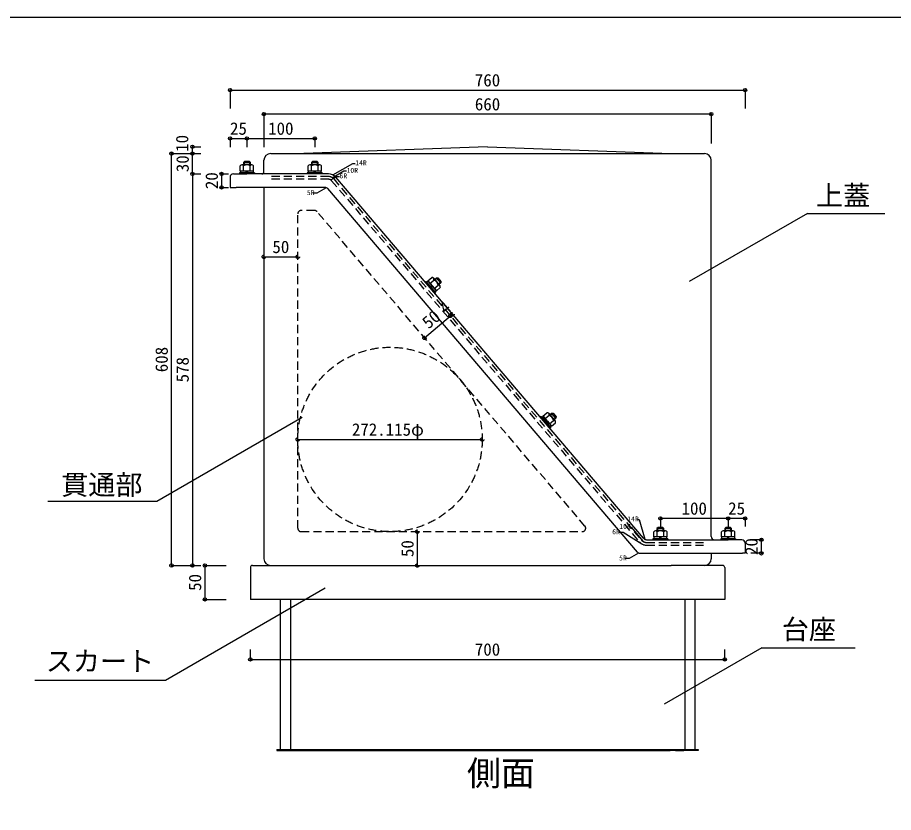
# Model space of a CAD drawing. Units: millimetres at full size, sheet at 1:10. Extents: x -10475 to 9199, y -10092 to 10143.
# Drawn here: x 6462 to 7754, y -4293 to -3120 of the extents above; entities that cross this region are included whole.
import ezdxf
from ezdxf.enums import TextEntityAlignment as Align

# ---------------------------------------------------------------- set-up
doc = ezdxf.new("R2010")
doc.units = ezdxf.units.MM
doc.header["$LTSCALE"] = 10
doc.header["$PDMODE"] = 32
doc.header["$PDSIZE"] = 5
doc.linetypes.add('DASHED1', pattern=[1.8, 1.2, -0.6])
for name, color, linetype in [('0-0_FRP', 7, 'Continuous'), ('0-1_SUS', 7, 'Continuous'), ('0-3_開口寸法', 2, 'DASHED1'), ('0-8_FRP寸法', 3, 'Continuous'), ('0-F_図面枠', 7, 'Continuous'), ('3-4', 4, 'Continuous'), ('3-8', 4, 'Continuous')]:
    doc.layers.add(name, color=color, linetype=linetype)
doc.styles.add('ＭＳ ゴシック', font='')
doc.styles.get('ＭＳ ゴシック').set_extended_font_data('MS Gothic')

msp = doc.modelspace()

# ---------------------------------------------------------------- linework, layer by layer
at = {"layer": '0-0_FRP', "color": 4}
for p, q in [((6835.35, -3320.7), (6930.35, -3320.7)), ((7155.35, -3310.7), (6884.35, -3320.7)), ((6930.35, -3320.7), (7475.35, -3320.7)), ((7155.35, -3310.7), (7426.35, -3320.7)), ((6804.55, -3337.6), (6804.55, -3333.2)), ((6825.35, -3347.7), (6825.35, -3330.7)), ((6904.55, -3337.6), (6904.55, -3333.2)), ((7485.35, -3876.7), (7485.35, -3330.7)), ((6775.35, -3355.7), (6775.35, -3370.7)), ((6780.35, -3350.7), (6800.35, -3350.7)), ((6920.73, -3350.7), (6800.35, -3350.7)), ((7385.4, -3888.59), (6931.39, -3355.62)), ((6775.35, -3370.7), (6784.35, -3370.7)), ((6915.65, -3370.7), (6784.35, -3370.7)), ((6825.35, -3370.7), (6825.35, -3876.7)), ((7376.46, -3908.95), (6919.45, -3372.46)), ((7077.59, -3507.06), (7080.95, -3504.2)), ((7247.59, -3706.63), (7250.95, -3703.77)), ((6825.35, -3874.7), (6825.35, -3918.7)), ((7414.55, -3877.6), (7414.55, -3873.2)), ((7485.35, -3885.7), (7485.35, -3874.7)), ((7514.55, -3877.6), (7514.55, -3873.2)), ((7389.96, -3890.7), (7510.35, -3890.7)), ((7530.35, -3890.7), (7510.35, -3890.7)), ((7535.35, -3895.7), (7535.35, -3910.7)), ((7380.27, -3910.7), (7531.35, -3910.7)), ((7485.35, -3910.7), (7485.35, -3918.7)), ((7535.35, -3910.7), (7531.35, -3910.7)), ((6808.35, -3928.7), (6835.35, -3928.7)), ((6815.35, -3928.7), (6884.35, -3928.7)), ((6835.35, -3928.7), (6862.35, -3928.7)), ((6884.35, -3928.7), (7426.35, -3928.7)), ((7502.35, -3928.7), (7426.35, -3928.7)), ((6805.35, -3931.7), (6805.35, -3978.7)), ((7505.35, -3931.7), (7505.35, -3978.7)), ((7505.35, -3978.7), (6805.35, -3978.7))]:
    msp.add_line(p, q, dxfattribs=at)
at = {"layer": '0-0_FRP'}
for p, q in [((6795.35, -3334), (6805.35, -3334)), ((6795.35, -3334), (6795.35, -3337.6)), ((6805.35, -3334), (6803.85, -3332.5)), ((6805.35, -3337.6), (6805.35, -3334)), ((6895.35, -3334), (6905.35, -3334)), ((6895.35, -3334), (6895.35, -3337.6)), ((6905.35, -3334), (6903.85, -3332.5)), ((6905.35, -3337.6), (6905.35, -3334)), ((6790.53, -3346.6), (6790.53, -3339.02)), ((6810.16, -3346.6), (6790.53, -3346.6)), ((6791.15, -3349.1), (6791.15, -3346.6)), ((6800.11, -3346.6), (6791.41, -3346.6)), ((6807.71, -3337.6), (6792.98, -3337.6)), ((6795.44, -3346.6), (6795.44, -3339.02)), ((6798.7, -3346.6), (6799.84, -3349.1)), ((6801.99, -3349.1), (6800.85, -3346.6)), ((6809.81, -3346.6), (6802.25, -3346.6)), ((6805.25, -3346.6), (6805.25, -3339.02)), ((6809.55, -3346.6), (6809.55, -3349.1)), ((6810.16, -3346.6), (6810.16, -3339.02)), ((6890.53, -3346.6), (6890.53, -3339.02)), ((6910.16, -3346.6), (6890.53, -3346.6)), ((6891.15, -3349.1), (6891.15, -3346.6)), ((6900.11, -3346.6), (6891.41, -3346.6)), ((6907.71, -3337.6), (6892.98, -3337.6)), ((6895.44, -3346.6), (6895.44, -3339.02)), ((6898.7, -3346.6), (6899.84, -3349.1)), ((6901.99, -3349.1), (6900.85, -3346.6)), ((6909.81, -3346.6), (6902.25, -3346.6)), ((6905.25, -3346.6), (6905.25, -3339.02)), ((6909.55, -3346.6), (6909.55, -3349.1)), ((6910.16, -3346.6), (6910.16, -3339.02)), ((6789.35, -3349.1), (6789.35, -3350.7)), ((6809.35, -3349.1), (6789.35, -3349.1)), ((6798.96, -3349.1), (6791.41, -3349.1)), ((6811.35, -3349.1), (6801.11, -3349.1)), ((6811.35, -3349.1), (6811.35, -3350.7)), ((6889.35, -3349.1), (6889.35, -3350.7)), ((6909.35, -3349.1), (6889.35, -3349.1)), ((6898.96, -3349.1), (6891.41, -3349.1)), ((6911.35, -3349.1), (6901.11, -3349.1)), ((6911.35, -3349.1), (6911.35, -3350.7)), ((7064.43, -3509.34), (7063.21, -3510.38)), ((7064.43, -3509.34), (7071.07, -3517.13)), ((7067.5, -3509.09), (7065.6, -3510.71)), ((7065.73, -3510.86), (7078.7, -3526.09)), ((7067.1, -3508.62), (7072.88, -3503.7)), ((7067.1, -3508.62), (7079.83, -3523.57)), ((7067.33, -3508.89), (7072.23, -3514.64)), ((7070.28, -3512.36), (7076.06, -3507.44)), ((7072.4, -3514.84), (7071.24, -3517.33)), ((7075.54, -3504.65), (7085.09, -3515.86)), ((7076.65, -3519.83), (7082.42, -3514.91)), ((7077.08, -3506.45), (7079.82, -3504.11)), ((7086.3, -3511.73), (7079.82, -3504.11)), ((7079.82, -3504.11), (7081.93, -3504.28)), ((7086.3, -3511.73), (7083.56, -3514.06)), ((7072.46, -3518.77), (7077.36, -3524.52)), ((7072.63, -3518.97), (7073.79, -3516.48)), ((7073.62, -3516.28), (7079.26, -3522.9)), ((7078.7, -3526.09), (7077.48, -3527.13)), ((7077.53, -3524.72), (7079.43, -3523.1)), ((7079.83, -3523.57), (7085.6, -3518.65)), ((7234.43, -3708.91), (7233.21, -3709.94)), ((7234.43, -3708.91), (7241.07, -3716.7)), ((7237.5, -3708.66), (7235.6, -3710.28)), ((7237.1, -3708.19), (7242.88, -3703.27)), ((7237.1, -3708.19), (7249.83, -3723.13)), ((7237.33, -3708.45), (7242.23, -3714.21)), ((7240.28, -3711.92), (7246.06, -3707.01)), ((7245.54, -3704.22), (7255.09, -3715.43)), ((7247.08, -3706.02), (7249.82, -3703.68)), ((7256.3, -3711.29), (7249.82, -3703.68)), ((7249.82, -3703.68), (7251.93, -3703.85)), ((7235.73, -3710.43), (7248.7, -3725.65)), ((7242.4, -3714.41), (7241.24, -3716.9)), ((7242.46, -3718.33), (7247.36, -3724.08)), ((7242.63, -3718.53), (7243.79, -3716.04)), ((7243.62, -3715.84), (7249.26, -3722.46)), ((7246.65, -3719.39), (7252.42, -3714.48)), ((7249.83, -3723.13), (7255.6, -3718.21)), ((7256.3, -3711.29), (7253.56, -3713.63)), ((7248.7, -3725.65), (7247.48, -3726.69)), ((7247.53, -3724.28), (7249.43, -3722.66)), ((7405.35, -3874), (7415.35, -3874)), ((7405.35, -3874), (7405.35, -3877.6)), ((7415.35, -3874), (7413.85, -3872.5)), ((7415.35, -3877.6), (7415.35, -3874)), ((7505.35, -3874), (7515.35, -3874)), ((7505.35, -3874), (7505.35, -3877.6)), ((7515.35, -3874), (7513.85, -3872.5)), ((7515.35, -3877.6), (7515.35, -3874)), ((7399.35, -3889.1), (7399.35, -3890.7)), ((7419.35, -3889.1), (7399.35, -3889.1)), ((7400.53, -3886.6), (7400.53, -3879.02)), ((7420.16, -3886.6), (7400.53, -3886.6)), ((7401.15, -3889.1), (7401.15, -3886.6)), ((7410.11, -3886.6), (7401.41, -3886.6)), ((7408.96, -3889.1), (7401.41, -3889.1)), ((7417.71, -3877.6), (7402.98, -3877.6)), ((7405.44, -3886.6), (7405.44, -3879.02)), ((7408.7, -3886.6), (7409.84, -3889.1)), ((7411.99, -3889.1), (7410.85, -3886.6)), ((7421.35, -3889.1), (7411.11, -3889.1)), ((7419.81, -3886.6), (7412.25, -3886.6)), ((7415.25, -3886.6), (7415.25, -3879.02)), ((7419.55, -3886.6), (7419.55, -3889.1)), ((7420.16, -3886.6), (7420.16, -3879.02)), ((7421.35, -3889.1), (7421.35, -3890.7)), ((7499.35, -3889.1), (7499.35, -3890.7)), ((7519.35, -3889.1), (7499.35, -3889.1)), ((7500.53, -3886.6), (7500.53, -3879.02)), ((7520.16, -3886.6), (7500.53, -3886.6)), ((7501.15, -3889.1), (7501.15, -3886.6)), ((7510.11, -3886.6), (7501.41, -3886.6)), ((7508.96, -3889.1), (7501.41, -3889.1)), ((7517.71, -3877.6), (7502.98, -3877.6)), ((7505.44, -3886.6), (7505.44, -3879.02)), ((7508.7, -3886.6), (7509.84, -3889.1)), ((7511.99, -3889.1), (7510.85, -3886.6)), ((7521.35, -3889.1), (7511.11, -3889.1)), ((7519.81, -3886.6), (7512.25, -3886.6)), ((7515.25, -3886.6), (7515.25, -3879.02)), ((7519.55, -3886.6), (7519.55, -3889.1)), ((7520.16, -3886.6), (7520.16, -3879.02)), ((7521.35, -3889.1), (7521.35, -3890.7))]:
    msp.add_line(p, q, dxfattribs=at)
at = {"layer": '0-0_FRP', "linetype": 'DASHED1'}
for p, q in [((6920.73, -3354.7), (6834.53, -3354.7)), ((6920.73, -3358.7), (6834.62, -3358.7)), ((6928.34, -3358.22), (7382.35, -3891.19)), ((6925.3, -3360.81), (7379.31, -3893.78)), ((7389.96, -3894.7), (7477.54, -3894.7)), ((7389.96, -3898.7), (7478.86, -3898.7))]:
    msp.add_line(p, q, dxfattribs=at)
at = {"layer": '0-0_FRP'}
for points in [[(6803.85, -3332.5), (6796.85, -3332.5), (6795.35, -3334)], [(6903.85, -3332.5), (6896.85, -3332.5), (6895.35, -3334)], [(7081.93, -3504.28), (7086.47, -3509.61), (7086.3, -3511.73)], [(7251.93, -3703.85), (7256.47, -3709.18), (7256.3, -3711.29)], [(7413.85, -3872.5), (7406.85, -3872.5), (7405.35, -3874)], [(7513.85, -3872.5), (7506.85, -3872.5), (7505.35, -3874)]]:
    msp.add_lwpolyline(points, dxfattribs=at)
at = {"layer": '0-0_FRP', "color": 4}
for points in [[(6796.15, -3333.2), (6796.15, -3335.84), (6796.15, -3337.6)], [(6896.15, -3333.2), (6896.15, -3335.84), (6896.15, -3337.6)], [(7086.4, -3510.6), (7084.39, -3512.31), (7083.04, -3513.45)], [(7256.4, -3710.16), (7254.39, -3711.87), (7253.04, -3713.02)], [(7406.15, -3873.2), (7406.15, -3875.84), (7406.15, -3877.6)], [(7506.15, -3873.2), (7506.15, -3875.84), (7506.15, -3877.6)]]:
    msp.add_lwpolyline(points, dxfattribs=at)
for centre, radius, start, end in [((6835.35, -3330.7), 10, 90, 180), ((7475.35, -3330.7), 10, 0, 90), ((6780.35, -3355.7), 5, 90, 180), ((6822.35, -3347.7), 3, 270, 0), ((6822.35, -3347.7), 3, 270, 0), ((6920.73, -3364.7), 14, 40.42608, 90), ((6915.65, -3375.7), 5, 40.42608, 90), ((7389.96, -3884.7), 6, 220.42608, 270), ((7490.35, -3885.7), 5, 180, 270), ((7530.35, -3895.7), 5, 0, 90), ((7380.27, -3905.7), 5, 220.42608, 270), ((6808.35, -3931.7), 3, 90, 180), ((6835.35, -3918.7), 10, 180, 270), ((7475.35, -3918.7), 10, 270, 0), ((7502.35, -3931.7), 3, 0, 90)]:
    msp.add_arc(centre, radius, start, end, dxfattribs=at)
at = {"layer": '0-0_FRP'}
for centre, radius, start, end in [((6792.98, -3340.44), 2.83, 29.99985, 149.99985), ((6800.35, -3346.81), 9.21, 57.79585, 122.2043), ((6807.71, -3340.44), 2.83, 29.99985, 149.99985), ((6892.98, -3340.44), 2.83, 29.99985, 149.99985), ((6900.35, -3346.81), 9.21, 57.79585, 122.2043), ((6907.71, -3340.44), 2.83, 29.99985, 149.99985), ((7073.39, -3506.49), 2.83, 340.42623, 100.42623), ((7073.31, -3516.23), 9.21, 8.22177, 72.63023), ((7082.93, -3517.7), 2.83, 340.42623, 100.42623), ((7243.39, -3706.06), 2.83, 340.42623, 100.42623), ((7243.31, -3715.79), 9.21, 8.22177, 72.63023), ((7252.93, -3717.26), 2.83, 340.42623, 100.42623), ((7402.98, -3880.44), 2.83, 29.99985, 149.99985), ((7410.35, -3886.81), 9.21, 57.79585, 122.2043), ((7417.71, -3880.44), 2.83, 29.99985, 149.99985), ((7502.98, -3880.44), 2.83, 29.99985, 149.99985), ((7510.35, -3886.81), 9.21, 57.79585, 122.2043), ((7517.71, -3880.44), 2.83, 29.99985, 149.99985)]:
    msp.add_arc(centre, radius, start, end, dxfattribs=at)
at = {"layer": '0-0_FRP', "linetype": 'DASHED1'}
for centre, radius, start, end in [((6920.73, -3364.7), 10, 40.42608, 90), ((6920.73, -3364.7), 6, 40.42608, 90), ((7389.96, -3884.7), 14, 220.42608, 270), ((7389.96, -3884.7), 10, 220.42608, 270)]:
    msp.add_arc(centre, radius, start, end, dxfattribs=at)
at = {"layer": '0-1_SUS'}
for p, q in [((6849.35, -3978.7), (6849.35, -4200.2)), ((6864.35, -3978.7), (6864.35, -4200.2)), ((7446.35, -3978.7), (7446.35, -4200.2)), ((7461.35, -3978.7), (7461.35, -4200.2)), ((6849.35, -4201.7), (6865.95, -4201.7)), ((6865.95, -4201.7), (6877.95, -4201.7)), ((6885.95, -4201.7), (7424.75, -4201.7)), ((7432.75, -4201.7), (7424.75, -4201.7)), ((7432.75, -4201.7), (7444.75, -4201.7))]:
    msp.add_line(p, q, dxfattribs=at)
at = {"layer": '0-1_SUS', "color": 2}
for q in [(7415.8, -4133.33), (7697.84, -4050.02)]:
    msp.add_line((7560.1, -4050.02), q, dxfattribs=at)
at = {"layer": '0-1_SUS'}
for points in [[(6844.35, -4200.2), (6844.35, -4201.7), (6885.95, -4201.7)], [(6844.35, -4200.2), (7466.35, -4200.2), (7466.35, -4201.7), (7444.75, -4201.7)]]:
    msp.add_lwpolyline(points, dxfattribs=at)
at = {"layer": '0-3_開口寸法'}
for p, q in [((6875.35, -3873.7), (6875.35, -3409.7)), ((6899.95, -3404.7), (6880.35, -3404.7)), ((7299.01, -3870.46), (6903.75, -3406.46)), ((6880.35, -3878.7), (7295.21, -3878.7))]:
    msp.add_line(p, q, dxfattribs=at)
at = {"layer": '0-3_開口寸法', "color": 4, "linetype": 'Continuous'}
for p, q in [((6825.35, -3473.12), (6875.35, -3473.12)), ((6875.35, -3742.65), (7147.46, -3742.65)), ((7051.73, -3928.7), (7051.73, -3878.7))]:
    msp.add_line(p, q, dxfattribs=at)
msp.add_lwpolyline([(7062.42, -3592.73), (7100.49, -3560.3), (7103.53, -3557.71)], dxfattribs=at)
at = {"layer": '0-3_開口寸法'}
msp.add_circle((7011.4, -3742.65), 136.06, dxfattribs=at)
for centre, start, end in [((6880.35, -3409.7), 90, 180), ((6899.95, -3409.7), 40.42608, 90), ((6880.35, -3873.7), 180, 270), ((7295.21, -3873.7), 270, 40.42608)]:
    msp.add_arc(centre, 5, start, end, dxfattribs=at)
at = {"layer": '0-3_開口寸法', "color": 6}
for p in [(6825.35, -3473.12), (6875.35, -3473.12), (7100.49, -3560.3), (7103.53, -3557.71), (7062.42, -3592.73), (6875.35, -3742.65), (7147.46, -3742.65), (7051.73, -3878.7), (7051.73, -3928.7)]:
    msp.add_point(p, dxfattribs=at)
at = {"layer": '0-8_FRP寸法'}
for p, q in [((6775.35, -3227.09), (6775.35, -3254.11)), ((7535.35, -3227.09), (7535.35, -3254.11)), ((6825.35, -3262.52), (6825.35, -3311.3)), ((7485.35, -3262.52), (7485.35, -3305.75)), ((6775.35, -3298.45), (6775.35, -3311.3)), ((6800.35, -3298.45), (6800.35, -3311.3)), ((6900.35, -3298.45), (6900.35, -3311.3)), ((6688.99, -3320.7), (6718.7, -3320.7)), ((6688.99, -3320.7), (6719.91, -3320.7)), ((6719.91, -3310.7), (6732.35, -3310.7)), ((6719.91, -3320.7), (6732.35, -3320.7)), ((6719.91, -3350.7), (6732.35, -3350.7)), ((6719.91, -3350.7), (6732.35, -3350.7)), ((6719.91, -3350.7), (6732.35, -3350.7)), ((6762.87, -3350.7), (6773.11, -3350.7)), ((6762.87, -3370.7), (6773.11, -3370.7)), ((7410.35, -3859.21), (7410.35, -3871.12)), ((7510.35, -3859.21), (7510.35, -3871.12)), ((7535.35, -3859.21), (7535.35, -3871.12)), ((7559.33, -3890.7), (7543.6, -3890.7)), ((7559.33, -3910.7), (7543.6, -3910.7)), ((6688.99, -3928.7), (6718.7, -3928.7)), ((6719.91, -3928.7), (6732.35, -3928.7)), ((6738.32, -3928.7), (6769.75, -3928.7)), ((6738.32, -3928.7), (6769.75, -3928.7)), ((6738.32, -3978.7), (6769.75, -3978.7)), ((6805.35, -4067.27), (6805.35, -4052.56)), ((7505.35, -4067.27), (7505.35, -4052.56))]:
    msp.add_line(p, q, dxfattribs=at)
at = {"layer": '0-8_FRP寸法', "color": 4}
for p, q in [((7485.35, -3262.52), (6825.35, -3262.52)), ((6775.35, -3298.45), (6800.35, -3298.45)), ((6800.35, -3298.45), (6900.35, -3298.45)), ((6719.91, -3320.7), (6719.91, -3310.7)), ((6719.91, -3350.7), (6719.91, -3320.7)), ((6762.87, -3350.7), (6762.87, -3370.7)), ((6923.91, -3359.58), (6932.88, -3354.4)), ((6932.88, -3354.4), (6936.79, -3354.4)), ((7510.35, -3859.21), (7410.35, -3859.21)), ((7535.35, -3859.21), (7510.35, -3859.21)), ((7559.33, -3910.7), (7559.33, -3890.7)), ((7378.16, -3910.32), (7364.12, -3918.43)), ((6738.32, -3928.7), (6738.32, -3978.7)), ((7364.12, -3918.43), (7359.44, -3918.43))]:
    msp.add_line(p, q, dxfattribs=at)
at = {"layer": '0-8_FRP寸法', "color": 2}
for q in [(7453, -3509.74), (7741.78, -3409.16)]:
    msp.add_line((7627.2, -3409.16), q, dxfattribs=at)
at = {"layer": '0-8_FRP寸法', "color": 4}
for points in [[(6926.11, -3356.32), (6943.36, -3346.36), (6947.15, -3346.36)], [(6927.1, -3352.14), (6956.39, -3335.24), (6959.97, -3335.24)], [(6917.41, -3371.11), (6903.37, -3379.21), (6898.69, -3379.21)], [(7377.31, -3860.92), (7379.26, -3860.92), (7387.44, -3889.83)], [(7364.79, -3872.04), (7367.35, -3872.04), (7385.16, -3893.51)], [(7349.37, -3879.39), (7355.35, -3879.39), (7382.8, -3896.84)]]:
    msp.add_lwpolyline(points, dxfattribs=at)
at = {"layer": '0-8_FRP寸法', "color": 2}
for points in [[(6506.4, -3833.65), (6667.3, -3833.65), (6881.65, -3709.9)], [(6487.34, -4097.96), (6679.94, -4097.96), (6915.95, -3961.7)]]:
    msp.add_lwpolyline(points, dxfattribs=at)
at = {"layer": '0-8_FRP寸法'}
msp.add_lwpolyline([(6688.99, -3928.7), (6719.91, -3928.7), (6732.35, -3928.7)], dxfattribs=at)
at = {"layer": '0-8_FRP寸法', "color": 6}
for p in [(6775.35, -3227.09), (7535.35, -3227.09), (6825.35, -3262.52), (7485.35, -3262.52), (6719.91, -3310.7), (6775.35, -3298.45), (6800.35, -3298.45), (6900.35, -3298.45), (6688.99, -3320.7), (6719.91, -3320.7), (6719.91, -3350.7), (6762.87, -3350.7), (6762.87, -3370.7), (7410.35, -3859.21), (7510.35, -3859.21), (7535.35, -3859.21), (7559.33, -3890.7), (7559.33, -3910.7), (6688.99, -3928.7), (6719.91, -3928.7), (6738.32, -3928.7), (6738.32, -3978.7), (6805.35, -4067.27), (7505.35, -4067.27)]:
    msp.add_point(p, dxfattribs=at)
at = {"layer": '0-F_図面枠'}
msp.add_lwpolyline([(9198.81, -3119.95), (5198.81, -3119.95), (5198.81, -5879.95)], dxfattribs=at)
at = {"layer": '3-4'}
msp.add_line((6775.35, -3227.09), (7535.35, -3227.09), dxfattribs=at)
at = {"layer": '3-8'}
for p, q in [((6688.99, -3928.7), (6688.99, -3320.7)), ((6719.91, -3350.7), (6719.91, -3928.7)), ((6805.35, -4067.27), (7505.35, -4067.27))]:
    msp.add_line(p, q, dxfattribs=at)

# ---------------------------------------------------------------- texts
at = {"layer": '0-1_SUS', "color": 2, "style": 'ＭＳ ゴシック'}
msp.add_text('台座', height=29.33, dxfattribs=at).set_placement((7589.47, -4046.43), align=Align.BOTTOM_LEFT)
at = {"layer": '0-3_開口寸法', "color": 3, "style": 'ＭＳ ゴシック'}
for s, p in [('50', (6837.85, -3473.12)), ('272.115φ', (6955.15, -3742.65))]:
    msp.add_text(s, height=18.33, dxfattribs=at).set_placement(p, align=Align.BOTTOM_LEFT)
for s, rotation, p in [('4', 40.426, (7097.25, -3563.06)), ('50', 40.426, (7071.94, -3584.62)), ('50', 90, (7051.73, -3916.2))]:
    msp.add_text(s, height=18.33, rotation=rotation, dxfattribs=at).set_placement(p, align=Align.BOTTOM_LEFT)
at = {"layer": '0-8_FRP寸法', "style": 'ＭＳ ゴシック'}
for s, p in [('760', (7136.6, -3227.09)), ('660', (7136.6, -3262.52)), ('25', (6775.35, -3298.45)), ('100', (6831.6, -3298.45)), ('100', (7441.6, -3859.21)), ('25', (7510.35, -3859.21)), ('700', (7136.6, -4067.27))]:
    msp.add_text(s, height=18.33, dxfattribs=at).set_placement(p, align=Align.BOTTOM_LEFT)
for s, p in [('10', (6719.26, -3318.17)), ('30', (6719.91, -3348.2)), ('20', (6762.87, -3373.2)), ('608', (6688.99, -3643.45)), ('578', (6719.91, -3658.45)), ('20', (7559.33, -3913.2)), ('50', (6738.32, -3966.2))]:
    msp.add_text(s, height=18.33, rotation=90, dxfattribs=at).set_placement(p, align=Align.BOTTOM_LEFT)
at = {"layer": '0-8_FRP寸法', "color": 6, "style": 'ＭＳ ゴシック'}
for s, height, p in [('14R', 7.331, (6959.97, -3340.24)), ('10R', 7.331, (6947.15, -3351.36)), ('6R', 7.331, (6936.79, -3359.4)), ('5R', 7.331, (6888.69, -3384.21)), ('14R', 7.331, (7361.37, -3865.76)), ('6R', 7.331, (7339.19, -3884.76)), ('10R', 7.331, (7349.59, -3876.81)), ('5R', 7.331, (7349.44, -3923.43)), ('側面', 36.66, (7125, -4264.56))]:
    msp.add_text(s, height=height, dxfattribs=at).set_placement(p, align=Align.BOTTOM_LEFT)
at = {"layer": '0-8_FRP寸法', "color": 2, "style": 'ＭＳ ゴシック'}
for s, p in [('上蓋', (7640.07, -3406.13)), ('貫通部', (6526.22, -3833)), ('スカート', (6503.47, -4093.35))]:
    msp.add_text(s, height=29.33, dxfattribs=at).set_placement(p, align=Align.BOTTOM_LEFT)

doc.saveas('drawing.dxf')
